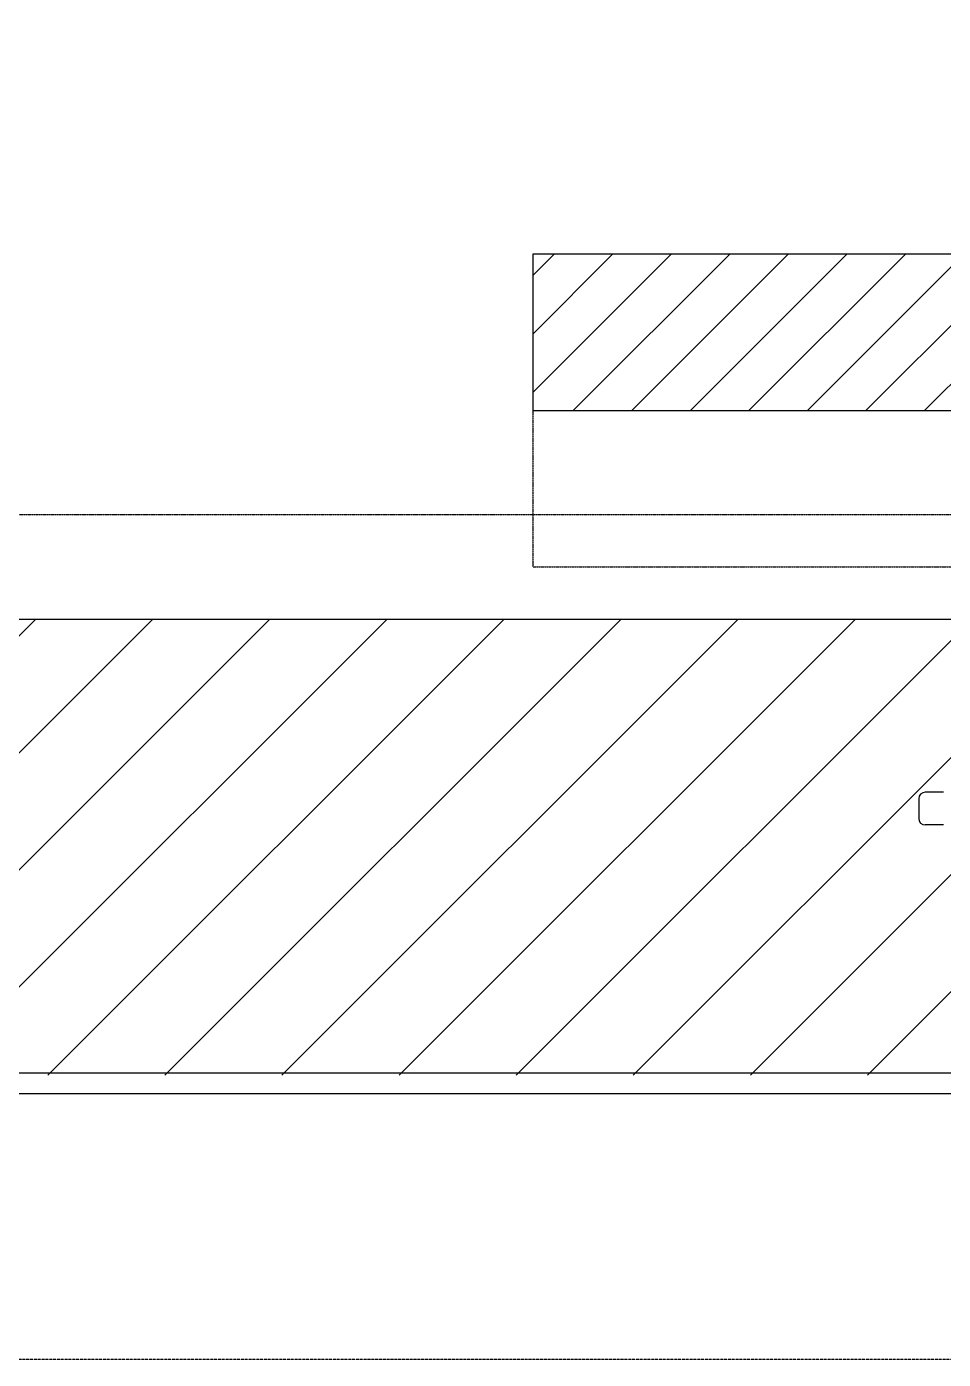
# Model space of a CAD drawing. Extents: x 220580 to 2027826, y -309201 to 71987.
# Drawn here: x 293678 to 295436, y -216099 to -213543 of the extents above; entities that cross this region are included whole.
import ezdxf

# ---------------------------------------------------------------- set-up
doc = ezdxf.new("R2010")
doc.units = 0
for name, pattern in [('__DASH', [0.35, 0.25, -0.1]), ('DASH', [0.35, 0.25, -0.1]), ('DOTE', [2.42, 2, -0.2, 0.02, -0.2])]:
    doc.linetypes.add(name, pattern=pattern)
for name, color, linetype in [('A-AXIS-DOTE', 14, 'DOTE'), ('A-HATCH-1', 252, 'Continuous'), ('A-LIN-V', 9, 'Continuous'), ('A-SFCE', 30, 'Continuous'), ('EWHS5T6M-3', 7, 'Continuous'), ('FHSGH10105-主梁-04', 7, 'Continuous'), ('FHSGH10105-主梁-06', 7, 'Continuous')]:
    doc.layers.add(name, color=color, linetype=linetype)

# ---------------------------------------------------------------- blocks, each defined once
blk = doc.blocks.new('G$C2C10B007')
at = {"layer": 'A-LIN-V'}
h = blk.add_hatch(dxfattribs=at)
h.set_pattern_fill('ANSI31', color=252, scale=50)
h.set_pattern_definition([(45, (0, 400), (-56.1266, 56.1266), [])])
h.paths.add_polyline_path([(-150, 600), (-3050, 600), (-3050, 300), (3050, 300), (3050, 600), (150, 600), (150, 2100), (-150, 2100)])
blk.add_lwpolyline([(-150, 600), (-3050, 600), (-3050, 300), (3050, 300), (3050, 600), (150, 600), (150, 2100), (-150, 2100), (-150, 600)], dxfattribs=at)
at = {"layer": 'A-SFCE', "linetype": 'DASH'}
for p, q in [((-3050, 300), (-3050, 0)), ((-3050, 0), (3050, 0))]:
    blk.add_line(p, q, dxfattribs=at)
blk = doc.blocks.new('G$C845E5159')
at = {"layer": 'A-LIN-V'}
blk.add_blockref('G$C2C10B007', (8250, -1550), dxfattribs=at)
blk = doc.blocks.new('b234swerwr-M')
at = {"layer": 'A-HATCH-1'}
h = blk.add_hatch(dxfattribs=at)
h.set_pattern_fill('ANSI31', color=4, scale=100, angle=180)
h.set_pattern_definition([(45, (174105, -2000), (-112.253202, 112.253202), [])])
h.paths.add_polyline_path([(1570255.4, 576982.5), (1562479.7, 576982.5), (1562479.7, 576107.5), (1570255.4, 576107.5)])
at = {"color": 6, "linetype": 'DASH'}
blk.add_line((1570255.4, 577182.5), (1562425.4, 577182.5), dxfattribs=at)
at = {"layer": 'EWHS5T6M-3', "color": 4, "linetype": 'Continuous'}
for p, q in [((1567945.7, 576637.8), (1567945.7, 576600.1)), ((1567945.7, 576637.8), (1567945.7, 576600.1)), ((1567992.8, 576650.3), (1567958.2, 576650.3)), ((1567992.8, 576650.3), (1567958.2, 576650.3)), ((1567992.8, 576587.5), (1567958.2, 576587.5)), ((1567992.8, 576587.5), (1567958.2, 576587.5))]:
    blk.add_line(p, q, dxfattribs=at)
for centre, start, end in [((1567958.2, 576637.8), 90, 180), ((1567958.2, 576637.8), 90, 180), ((1567958.2, 576600.1), 180, 270), ((1567958.2, 576600.1), 180, 270)]:
    blk.add_arc(centre, 12.6, start, end, dxfattribs=at)
at = {"layer": 'FHSGH10105-主梁-04', "color": 4, "linetype": 'Continuous'}
blk.add_line((1562470.6, 576982.5), (1570255.4, 576982.5), dxfattribs=at)
at = {"layer": 'FHSGH10105-主梁-06', "color": 4, "linetype": 'Continuous'}
for p, q in [((1562724.4, 576111.8), (1570255.4, 576111.8)), ((1562731.1, 576072.5), (1570255.4, 576072.5))]:
    blk.add_line(p, q, dxfattribs=at)

msp = doc.modelspace()

# ---------------------------------------------------------------- linework, layer by layer
at = {"layer": 'A-AXIS-DOTE', "linetype": '__DASH', "ltscale": 2}
msp.add_line((388448.2, -216099.2), (286072.5, -216099.2), dxfattribs=at)

# ---------------------------------------------------------------- block references
at = {"layer": 'A-LIN-V'}
for name, p in [('G$C845E5159', (289448.2, -213029)), ('b234swerwr-M', (-1272557.2, -791661.5))]:
    msp.add_blockref(name, p, dxfattribs=at)

doc.saveas('drawing.dxf')
